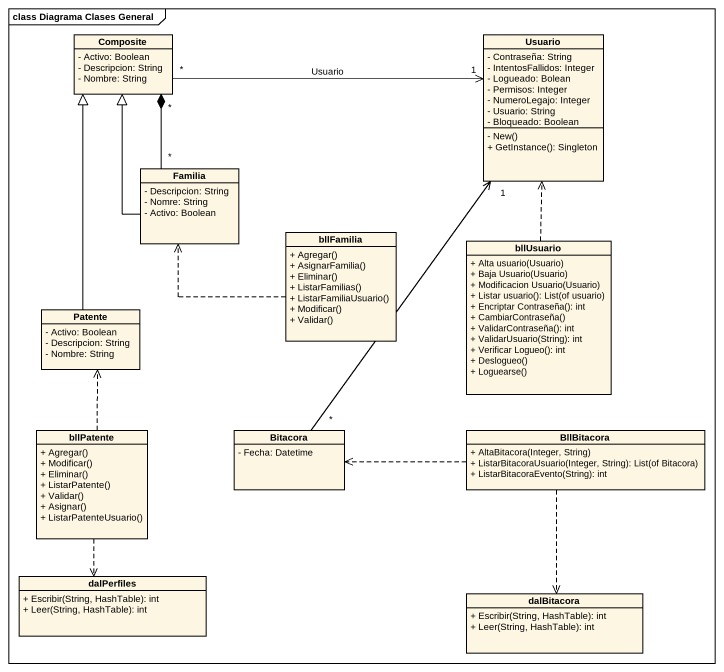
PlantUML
@startuml
mainframe class Diagrama Clases General
hide circle
hide empty members
skinparam classAttributeIconSize 0
class Composite {
  - Activo: Boolean
  - Descripcion: String
  - Nombre: String
}
class Usuario {
  - Contraseña: String
  - IntentosFallidos: Integer
  - Logueado: Bolean
  - Permisos: Integer
  - NumeroLegajo: Integer
  - Usuario: String
  - Bloqueado: Boolean
  - New()
  + GetInstance(): Singleton
}
class Familia {
  - Descripcion: String
  - Nomre: String
  - Activo: Boolean
}
class bllFamilia {
  + Agregar()
  + AsignarFamilia()
  + Eliminar()
  + ListarFamilias()
  + ListarFamiliaUsuario()
  + Modificar()
  + Validar()
}
class bllUsuario {
  + Alta usuario(Usuario)
  + Baja Usuario(Usuario)
  + Modificacion Usuario(Usuario)
  + Listar usuario(): List(of usuario)
  + Encriptar Contraseña(): int
  + CambiarContraseña()
  + ValidarContraseña(): int
  + ValidarUsuario(String): int
  + Verificar Logueo(): int
  + Deslogueo()
  + Loguearse()
}
class Patente {
  - Activo: Boolean
  - Descripcion: String
  - Nombre: String
}
class bllPatente {
  + Agregar()
  + Modificar()
  + Eliminar()
  + ListarPatente()
  + Validar()
  + Asignar()
  + ListarPatenteUsuario()
}
class Bitacora {
  - Fecha: Datetime
}
class BllBitacora {
  + AltaBitacora(Integer, String)
  + ListarBitacoraUsuario(Integer, String): List(of Bitacora)
  + ListarBitacoraEvento(String): int
}
class dalPerfiles {
  + Escribir(String, HashTable): int
  + Leer(String, HashTable): int
}
class dalBitacora {
  + Escribir(String, HashTable): int
  + Leer(String, HashTable): int
}
Composite "*" -right-> "1" Usuario : Usuario
Familia "*" -up-* "*" Composite
Familia -up-|> Composite
bllFamilia .left.> Familia
bllUsuario .up.> Usuario
Patente -up-|> Composite
bllPatente .up.> Patente
bllPatente ..> dalPerfiles
Bitacora "*" -up-> "1" Usuario
BllBitacora .left.> Bitacora
BllBitacora ..> dalBitacora
@enduml
